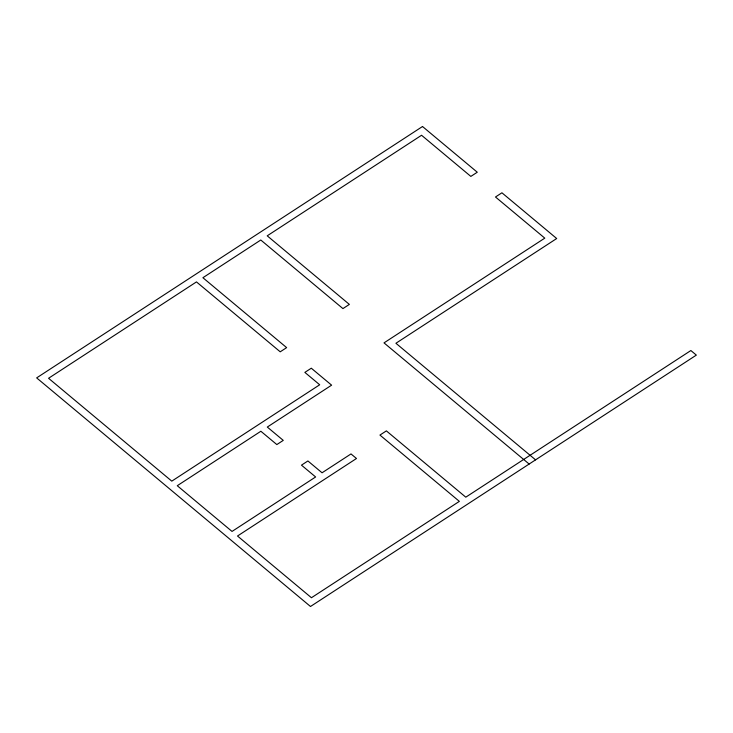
<?xml version="1.0" encoding="UTF-8"?>
<svg xmlns="http://www.w3.org/2000/svg" width="733" height="733" viewBox="0 0 733 733"><rect width="100%" height="100%" fill="white"/><g stroke="black" fill="none" stroke-linecap="round" stroke-linejoin="round"><path stroke-width="1.1" d="M535.576 459.857L395.921 343.264L556.695 238.527L501.922 192.797L495.49 196.994L544.784 238.143L384.01 342.879L529.144 464.044M422.51 126.507L36.65 377.889L310.49 606.493L696.35 355.111L690.871 350.539L465.785 497.176L386.373 430.885L379.941 435.072L459.362 501.372L311.443 597.734L237.51 536.006L356.485 458.501L351.006 453.929L322.062 472.785L307.906 460.965L301.474 465.153L315.63 476.972L232.031 531.434L177.267 485.713L260.866 431.251L276.836 444.574L283.259 440.386L267.298 427.055L331.609 385.164L311.287 368.204L304.855 372.391L319.698 384.779L171.788 481.141L48.561 378.274L196.471 281.903L280.217 351.813L286.64 347.625L202.904 277.715L260.783 240.012L342.934 308.593L349.366 304.406L267.215 235.824L421.557 135.266L470.843 176.415L477.275 172.228L422.51 126.507"/></g></svg>
